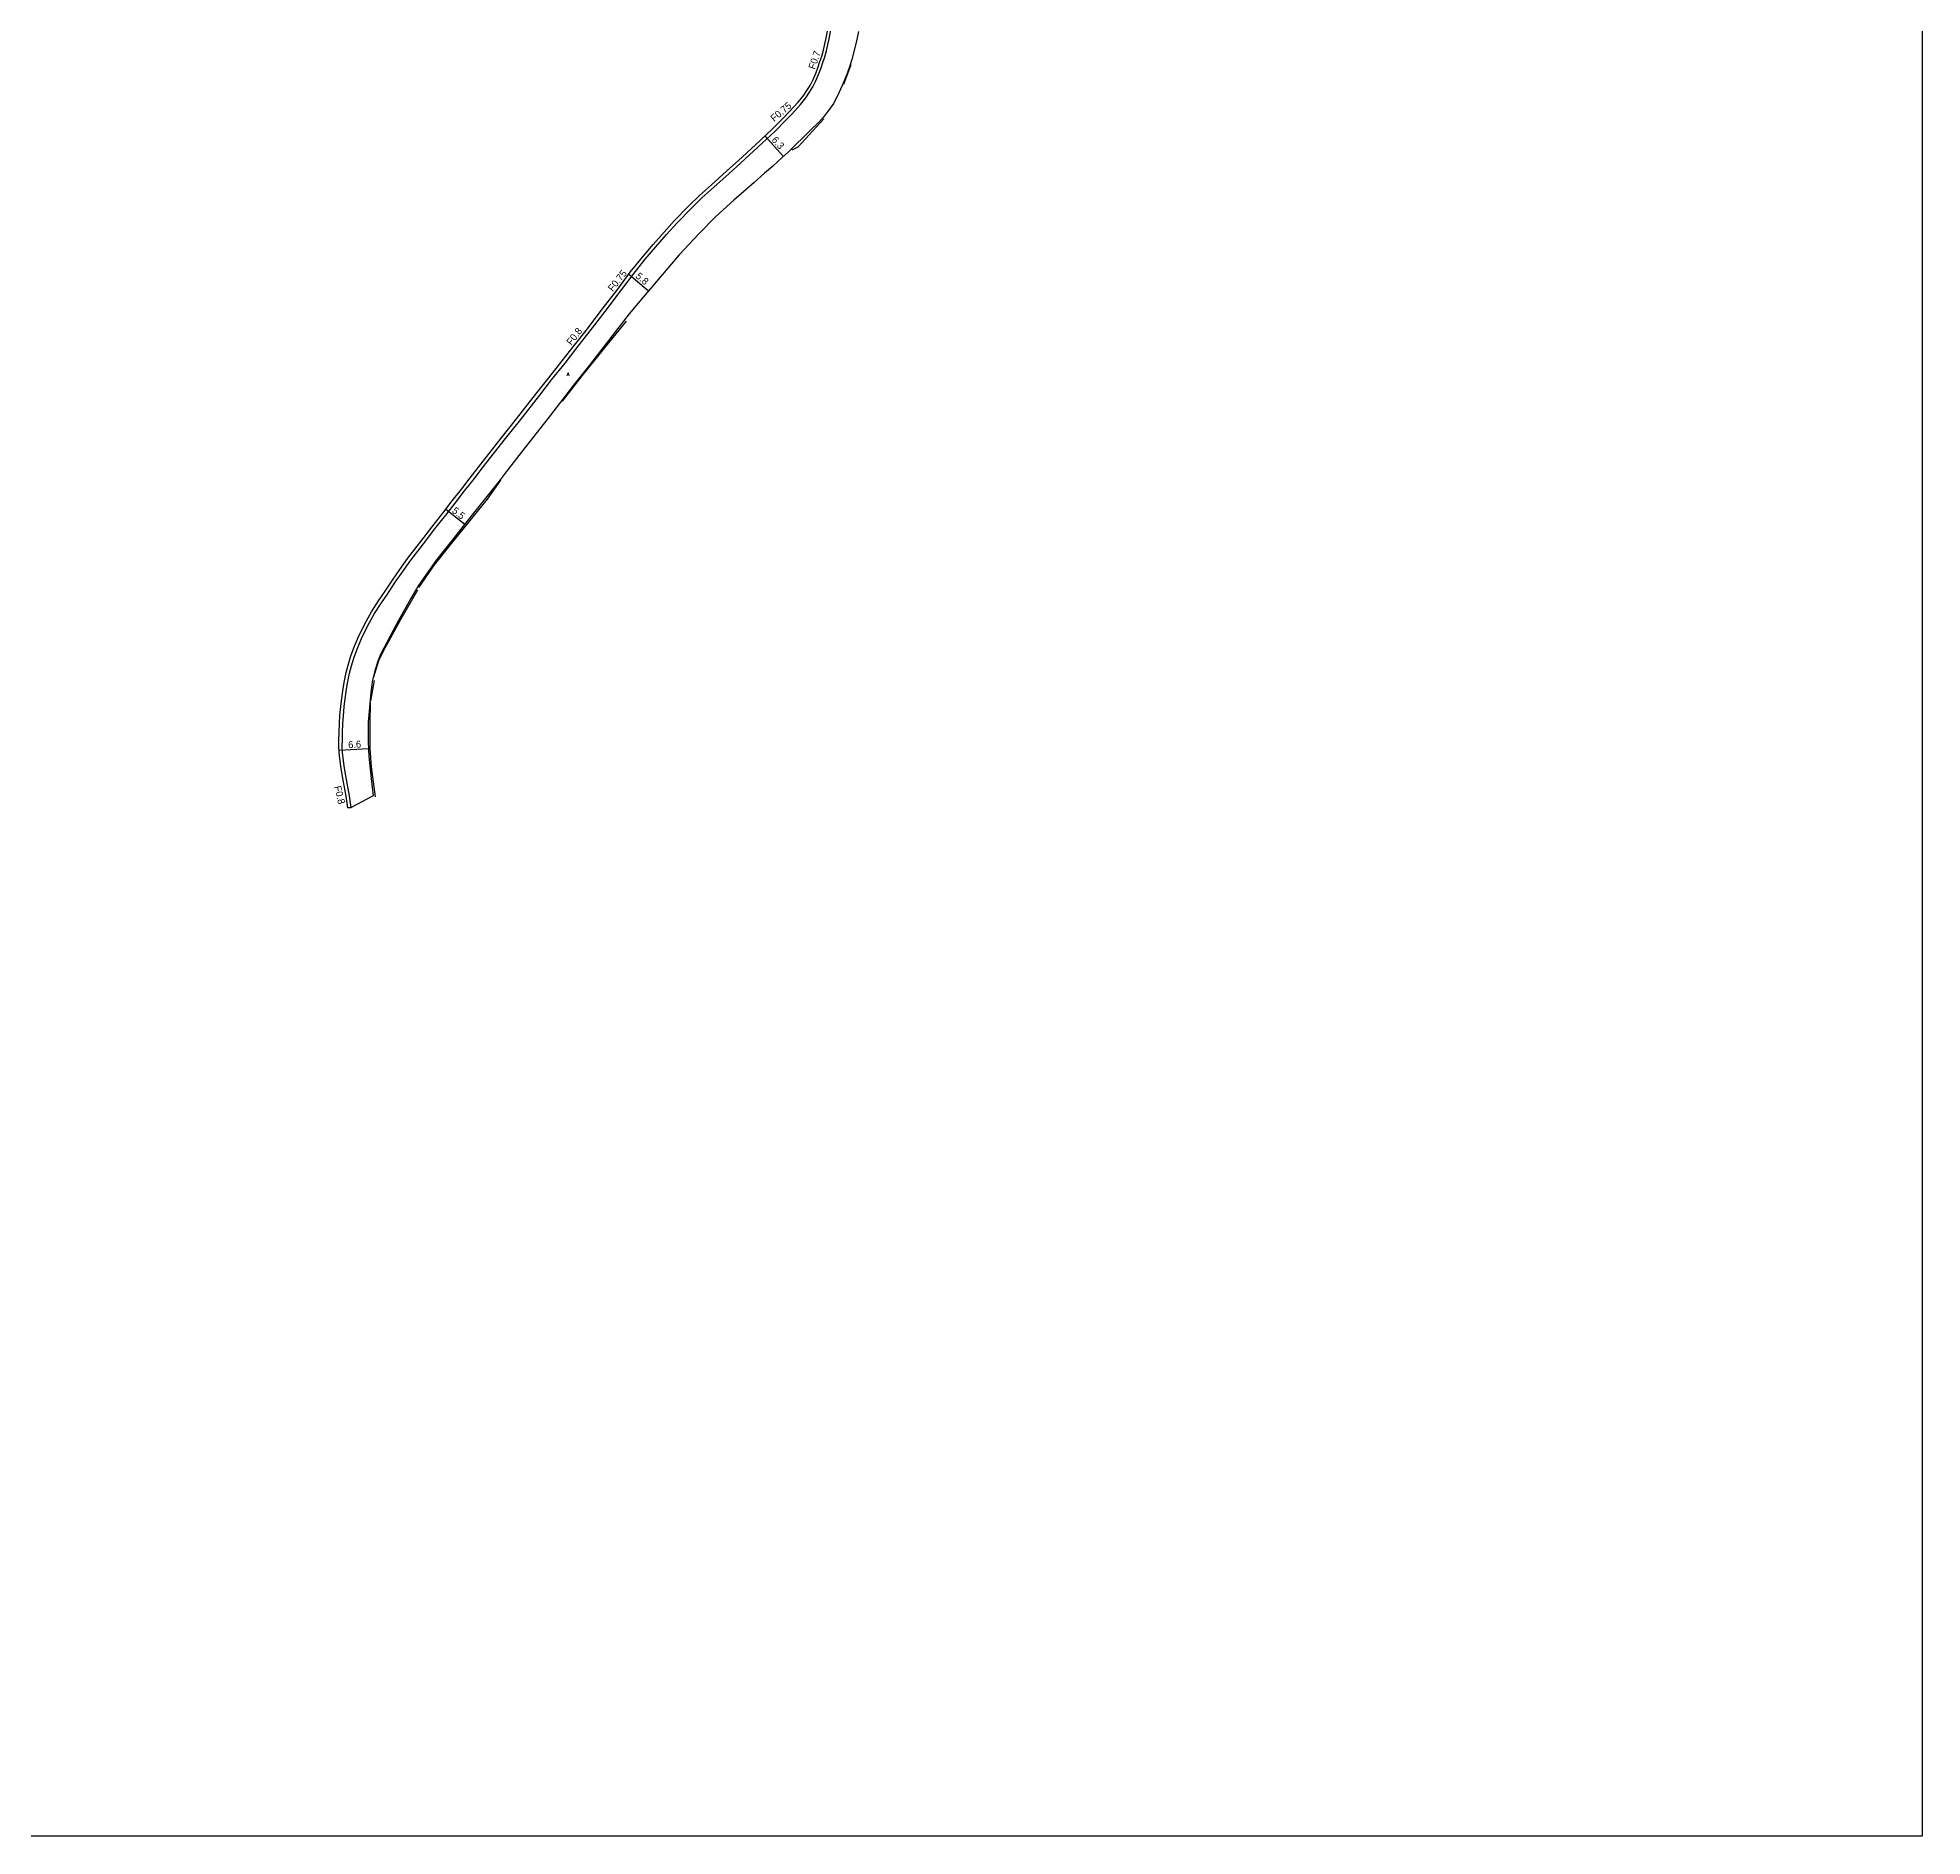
# Model space of a CAD drawing. Header units: metres. Extents: x -29069 to -12000, y -243240 to -120000.
# Drawn here: x -14025.7 to -13600, y -122400 to -121993.8 of the extents above; entities that cross this region are included whole.
import ezdxf

# ---------------------------------------------------------------- set-up
doc = ezdxf.new("R2010")
doc.units = ezdxf.units.M
doc.header["$LTSCALE"] = 2.5
for name, color, linetype in [('側溝・桝', 7, 'Continuous'), ('図郭', 7, 'Continuous'), ('幅員', 7, 'Continuous'), ('歩道・分離帯・安全施設', 7, 'Continuous'), ('舗装', 7, 'Continuous'), ('道路', 7, 'Continuous')]:
    doc.layers.add(name, color=color, linetype=linetype)
doc.styles.get("Standard").update_dxf_attribs({"font": ''})
doc.styles.add('YOKO_DECO', font='txt.shx', dxfattribs={"bigfont": 'extfont.shx'})
doc.styles.get('Standard').set_extended_font_data('@MS PGothic')

msp = doc.modelspace()

# ---------------------------------------------------------------- linework, layer by layer
at = {"layer": '側溝・桝'}
msp.add_lwpolyline([(-13955.58, -122167.78), (-13954.82, -122167.66), (-13955.25, -122165), (-13955.91, -122161.38), (-13956.2, -122159.68), (-13956.43, -122158.24), (-13956.67, -122156.55), (-13956.78, -122155.22), (-13956.86, -122153.84), (-13956.84, -122152.42), (-13956.82, -122150.82), (-13956.71, -122148.68), (-13956.62, -122146.99), (-13956.41, -122144.91), (-13956.27, -122143.68), (-13955.89, -122140.93), (-13955.58, -122139.22), (-13955.2, -122137.37), (-13954.79, -122135.71), (-13954.17, -122133.69), (-13953.38, -122131.55), (-13952.49, -122129.48), (-13951.66, -122127.77), (-13950.69, -122125.88), (-13949.55, -122123.86), (-13948, -122121.43), (-13946.66, -122119.48), (-13944.88, -122116.8), (-13943.19, -122114.35), (-13941.38, -122111.82), (-13939.81, -122109.8), (-13937.97, -122107.42), (-13936, -122104.85), (-13933.5, -122101.67), (-13931.37, -122098.92), (-13929.25, -122096.17), (-13927.32, -122093.73), (-13924.94, -122090.64), (-13920.29, -122084.75), (-13916.87, -122080.4), (-13912.24, -122074.52), (-13909.6, -122071.11), (-13906.55, -122067.35), (-13904.09, -122064.17), (-13900.85, -122060.04), (-13897.49, -122055.63), (-13894.03, -122051.08), (-13891.2, -122047.29), (-13889.8, -122045.54), (-13888.47, -122043.86), (-13886.05, -122041.06), (-13883.61, -122038.26), (-13881.32, -122035.72), (-13878.09, -122032.42), (-13875.63, -122030.03), (-13872.93, -122027.61), (-13869.47, -122024.5), (-13866.86, -122022.07), (-13862.04, -122017.65), (-13859.12, -122014.91), (-13856.73, -122012.53), (-13855.35, -122011.11), (-13853.4, -122008.93), (-13852.2, -122007.41), (-13851.35, -122006.17), (-13850.58, -122004.95), (-13849.89, -122003.59), (-13849.27, -122002.13), (-13848.71, -122000.67), (-13848.3, -121999.46), (-13847.91, -121998.17), (-13847.53, -121996.79), (-13847.19, -121995.35), (-13846.91, -121994.12), (-13846.5, -121992.08)], dxfattribs=at)
at = {"layer": '図郭'}
msp.add_lwpolyline([(-14400, -121800), (-13600, -121800), (-13600, -122400), (-14400, -122400)], close=True, dxfattribs=at)
at = {"layer": '幅員'}
for points in [[(-13861.43, -122016.02), (-13857.24, -122020.67)], [(-13892.11, -122047.22), (-13887.69, -122050.98)], [(-13933.46, -122100.29), (-13929.17, -122103.67)], [(-13957.57, -122154.74), (-13950.94, -122154.36)]]:
    msp.add_lwpolyline(points, dxfattribs=at)
at = {"layer": '歩道・分離帯・安全施設'}
for points in [[(-13843.61, -122004.34), (-13841.93, -121999.9)], [(-13855.27, -122019.19), (-13853.9, -122018.5), (-13848.1, -122012.16)], [(-13907.16, -122075.92), (-13902.66, -122070.22), (-13896.63, -122062.71), (-13892.7, -122057.85)], [(-13939.58, -122118), (-13936.06, -122112.85), (-13932.47, -122108.4), (-13924.1, -122098.03), (-13921.04, -122093.73)], [(-13949.71, -122138.18), (-13948.57, -122134.49), (-13947.61, -122132.41), (-13943.81, -122125.45), (-13939.81, -122118.49)], [(-13950.44, -122143.62), (-13949.56, -122139.01)], [(-13949.35, -122165.23), (-13950.29, -122158.47), (-13950.59, -122154.37), (-13950.59, -122148.34), (-13950.48, -122144.06)]]:
    msp.add_lwpolyline(points, dxfattribs=at)
at = {"layer": '道路'}
for points in [[(-13840.25, -121992.41), (-13840.8, -121994.93), (-13841.81, -121998.75), (-13842.25, -122000.16), (-13842.85, -122001.92), (-13843.85, -122004.5), (-13845.16, -122007.28), (-13845.94, -122008.72), (-13846.58, -122009.65), (-13847.32, -122010.66), (-13848.25, -122011.85), (-13849.32, -122013.01), (-13851.02, -122014.67), (-13856.12, -122019.71), (-13857.43, -122020.84), (-13859.73, -122022.91), (-13861.5, -122024.42), (-13863.86, -122026.51), (-13866.78, -122029.08), (-13868.39, -122030.5), (-13870.87, -122032.73), (-13872.63, -122034.37), (-13876.19, -122038), (-13880.79, -122042.88), (-13888.9, -122052.4), (-13892.07, -122056.2), (-13901.06, -122067.81), (-13904.63, -122072.3), (-13907.58, -122076.11)], [(-13853.9, -122008.4), (-13852.76, -122007.01), (-13851.93, -122005.79), (-13851.18, -122004.61), (-13850.51, -122003.3), (-13849.91, -122001.88), (-13849.36, -122000.41), (-13848.97, -121999.21), (-13848.57, -121997.97), (-13848.2, -121996.62), (-13847.87, -121995.2), (-13847.59, -121993.97), (-13847.18, -121991.94)], [(-13891.81, -122046.81), (-13890.4, -122045.06), (-13889.06, -122043.36), (-13886.63, -122040.56), (-13884.18, -122037.75), (-13881.88, -122035.19), (-13878.63, -122031.87), (-13876.16, -122029.47), (-13873.45, -122027.04), (-13869.98, -122023.93), (-13867.35, -122021.58), (-13862.57, -122017.09), (-13859.65, -122014.35), (-13857.28, -122011.99), (-13855.9, -122010.57), (-13853.9, -122008.4)], [(-13938.61, -122106.92), (-13936.64, -122104.36), (-13934.14, -122101.17), (-13932.01, -122098.43), (-13929.89, -122095.68), (-13927.96, -122093.23), (-13925.58, -122090.14), (-13920.94, -122084.24), (-13917.52, -122079.89), (-13912.89, -122074), (-13910.24, -122070.61), (-13907.19, -122066.84), (-13904.73, -122063.67), (-13901.49, -122059.54), (-13898.13, -122055.14), (-13894.65, -122050.62), (-13891.81, -122046.81)], [(-13907.58, -122076.11), (-13909.84, -122079.04), (-13916.99, -122088.18), (-13919.85, -122091.9)], [(-13919.85, -122091.9), (-13921.22, -122093.69), (-13928.41, -122102.72), (-13933.17, -122108.74), (-13935.55, -122111.77), (-13936.98, -122113.77), (-13938.47, -122115.79), (-13939.79, -122117.79), (-13941.38, -122120.51), (-13944.59, -122126.26), (-13948.21, -122133.09), (-13948.93, -122134.84), (-13949.58, -122137.12), (-13950.09, -122139.26), (-13950.45, -122141.68), (-13950.99, -122148.4), (-13951.02, -122152.93), (-13950.84, -122156.05), (-13950.35, -122161.11), (-13949.87, -122165.03)], [(-13955.58, -122167.78), (-13956.01, -122165.13), (-13956.66, -122161.52), (-13956.96, -122159.8), (-13957.18, -122158.35), (-13957.43, -122156.63), (-13957.55, -122155.27), (-13957.62, -122153.85), (-13957.61, -122152.41), (-13957.58, -122150.8), (-13957.48, -122148.64), (-13957.38, -122146.93), (-13957.17, -122144.83), (-13957.03, -122143.59), (-13956.67, -122140.79), (-13956.36, -122139.07), (-13955.97, -122137.2), (-13955.56, -122135.5), (-13954.92, -122133.44), (-13954.12, -122131.26), (-13953.22, -122129.15), (-13952.37, -122127.41), (-13951.39, -122125.51), (-13950.23, -122123.45), (-13948.67, -122121), (-13947.33, -122119.02), (-13945.55, -122116.34), (-13943.85, -122113.89), (-13942.03, -122111.33), (-13940.45, -122109.3), (-13938.61, -122106.92)], [(-13949.87, -122165.03), (-13954.82, -122167.66), (-13955.58, -122167.78)]]:
    msp.add_lwpolyline(points, dxfattribs=at)

# ---------------------------------------------------------------- texts
at = {"layer": '側溝・桝'}
for s, rotation, p in [('F0.7', 70.9646, (-13850.13, -122001.11)), ('F0.75', 40.3224, (-13859.31, -122012.91)), ('F0.75', 52, (-13895.75, -122051.3)), ('F0.8', 52, (-13905.13, -122063.42)), ('F0.8', 283.4382, (-13958.71, -122162.98))]:
    msp.add_text(s, height=1.6, rotation=rotation, dxfattribs=at).set_placement(p)
at = {"layer": '幅員'}
for s, rotation, p in [('6.3', 312, (-13860.01, -122017.02)), ('5.8', 320, (-13890.75, -122047.93)), ('5.5', 322, (-13932.23, -122100.94)), ('6.6', 3, (-13955.49, -122154.3))]:
    msp.add_text(s, height=1.6, rotation=rotation, dxfattribs=at).set_placement(p)
at = {"layer": '舗装', "style": 'YOKO_DECO'}
msp.add_text('A', height=0.75, dxfattribs=at).set_placement((-13906.14, -122070.21, 84.23))

doc.saveas('drawing.dxf')
